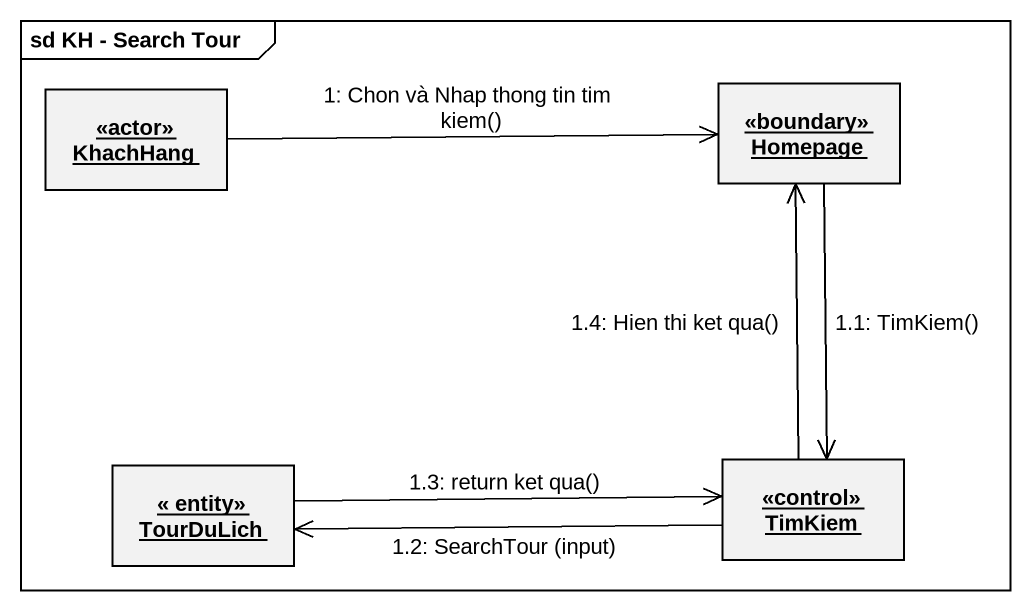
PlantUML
@startuml
mainframe sd KH - Search Tour
hide circle
hide empty members
object "<<actor>> KhachHang" as actor_KhachHang
object "<<boundary>> Homepage" as boundary_Homepage
object "<< entity>> TourDuLich" as entity_TourDuLich
object "<<control>> TimKiem" as control_TimKiem
actor_KhachHang -right-> boundary_Homepage : 1: Chon và Nhap thong tin tim kiem()
boundary_Homepage --> control_TimKiem : 1.1: TimKiem()
control_TimKiem -left-> entity_TourDuLich : 1.2: SearchTour (input)
entity_TourDuLich -right-> control_TimKiem : 1.3: return ket qua()
control_TimKiem -up-> boundary_Homepage : 1.4: Hien thi ket qua()
@enduml
